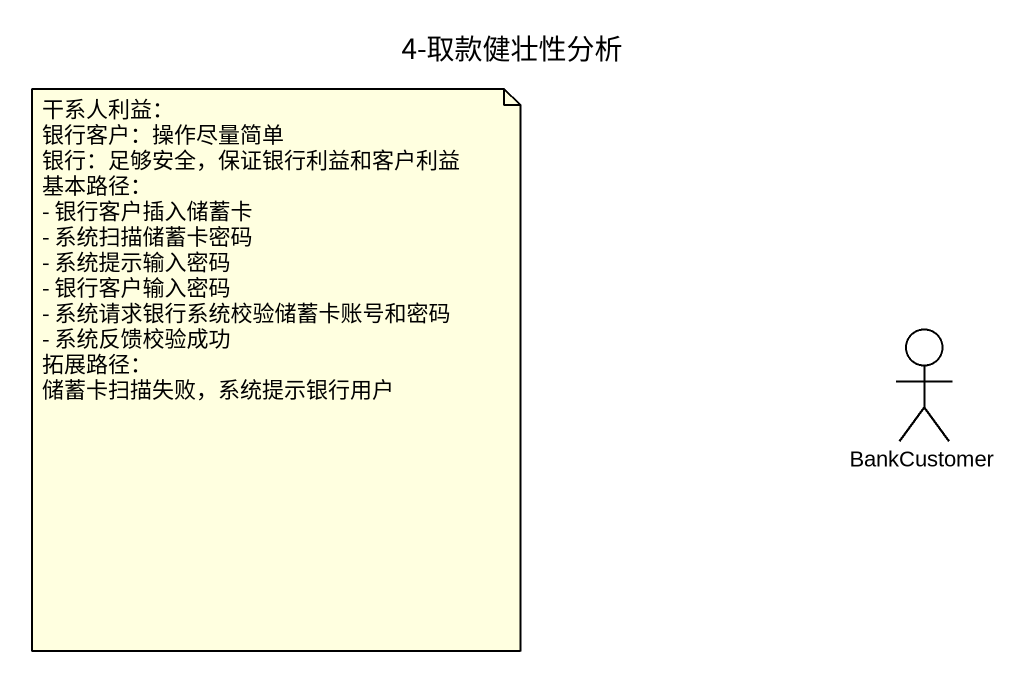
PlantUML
@startuml
title 4-取款健壮性分析
actor BankCustomer
note as N1
  干系人利益：
  银行客户：操作尽量简单
  银行：足够安全，保证银行利益和客户利益
  基本路径：
  - 银行客户插入储蓄卡
  - 系统扫描储蓄卡密码
  - 系统提示输入密码
  - 银行客户输入密码
  - 系统请求银行系统校验储蓄卡账号和密码
  - 系统反馈校验成功
  拓展路径：
  储蓄卡扫描失败，系统提示银行用户
end note
@enduml
